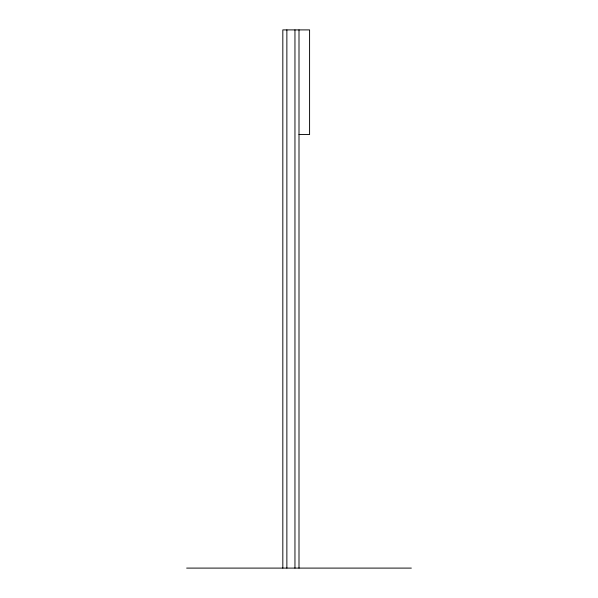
<?xml version="1.0" encoding="UTF-8"?>
<svg xmlns="http://www.w3.org/2000/svg" width="598" height="598" viewBox="0 0 598 598"><rect width="100%" height="100%" fill="white"/><g stroke="black" fill="none" stroke-linecap="round" stroke-linejoin="round"><path stroke-width="0.9" d="M299 134.52L309.585 134.52L309.585 29.9L282.824 29.9L282.824 568.1M186.651 568.1L411.349 568.1M299 29.9L299 568.1M294.956 29.9L294.956 568.1M286.868 29.9L286.868 568.1"/></g></svg>
